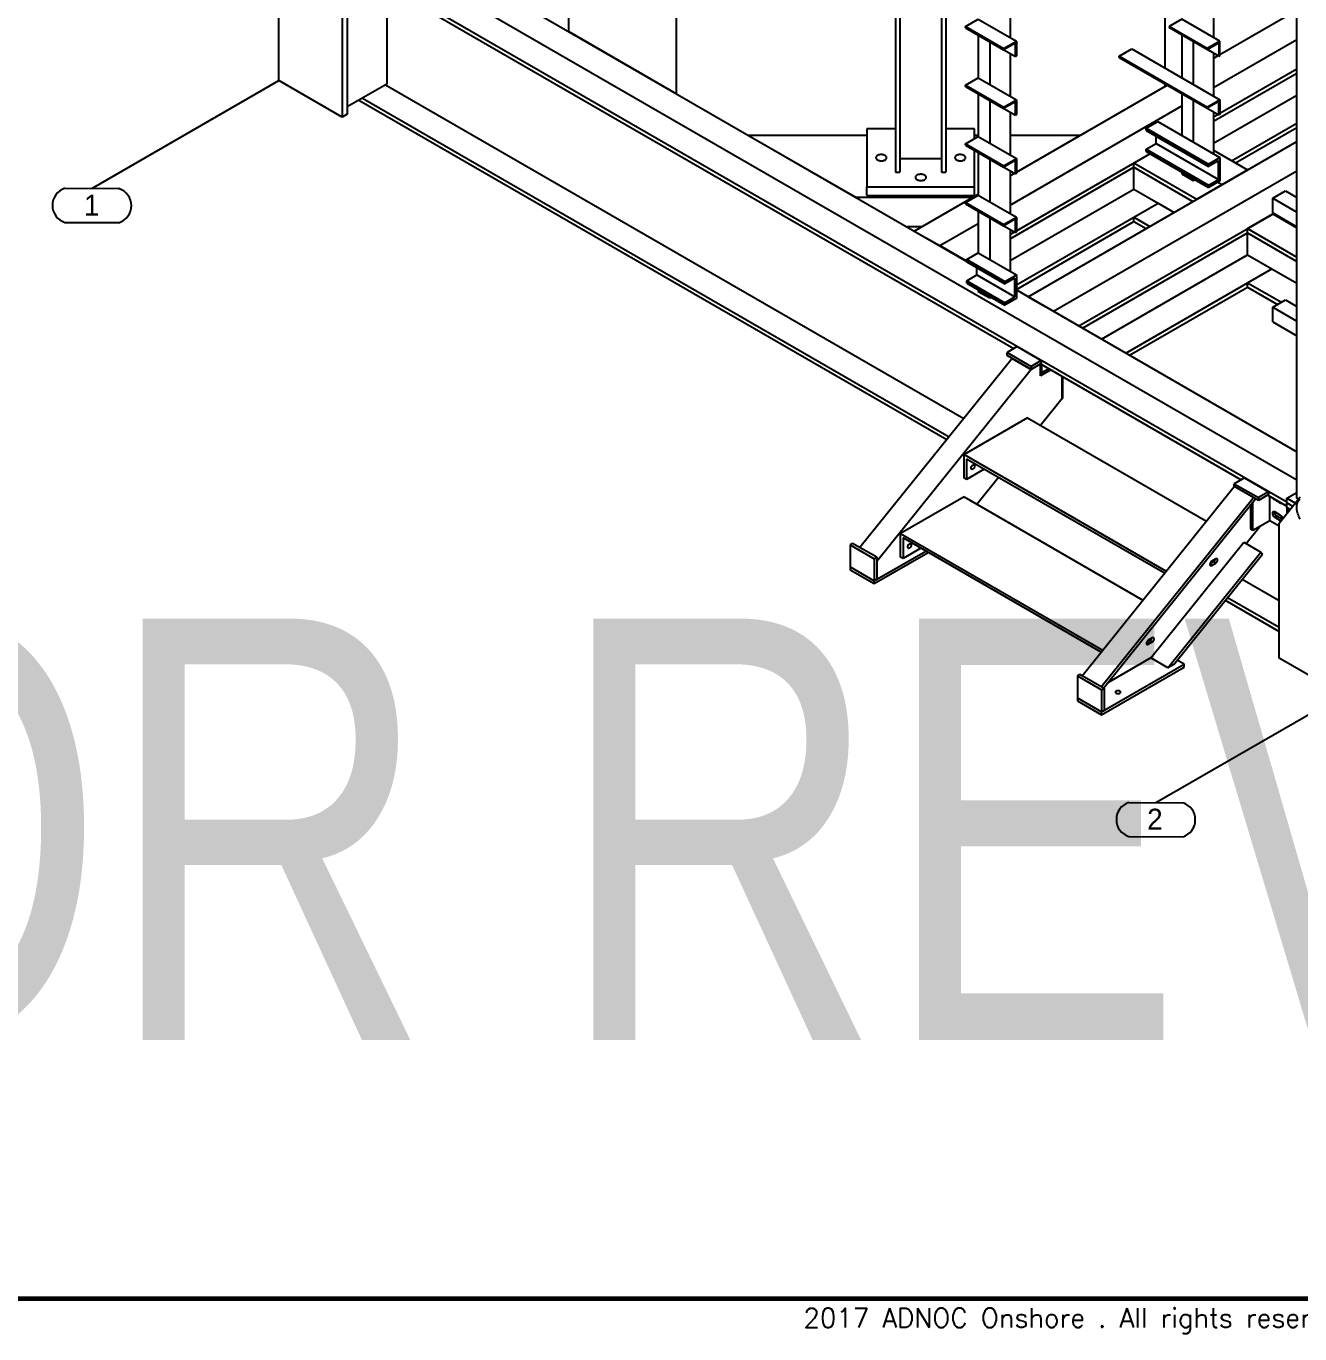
# Model space of a CAD drawing. Header units: millimetres. Extents: x 0 to 16187, y -20471 to 6290.
# Drawn here: x 1576 to 1842, y 5088.2 to 5361.3 of the extents above; entities that cross this region are included whole.
import ezdxf
from ezdxf.enums import TextEntityAlignment as Align

# ---------------------------------------------------------------- set-up
doc = ezdxf.new("R2018")
doc.units = ezdxf.units.MM
doc.layers.add('BORDER1', color=3, linetype='Continuous')
doc.layers.add('BORDER2', color=7, linetype='Continuous')
doc.styles.add('ROMANC', font='ROMANC', dxfattribs={"height": 5})
doc.styles.add('ROMANS', font='ROMANS.shx', dxfattribs={"width": 0.8})
doc.styles.add('ROMANT', font='ROMANT', dxfattribs={"height": 4})

# ---------------------------------------------------------------- blocks, each defined once
blk = doc.blocks.new('*U609')
at = {"layer": 'BORDER1', "color": 154, "true_color": 0x1859a9, "const_width": 1}
blk.add_lwpolyline([(1.81, 811), (1144, 811), (1144, 0), (0, 0), (0, 811)], close=True, dxfattribs=at)
at = {"layer": 'BORDER2', "color": 154, "true_color": 0x1859a9, "style": 'ROMANS'}
blk.add_text('2017 ADNOC Onshore . All rights reserved. Abu Dhabi Company for Onshore Petroleum Operations Ltd. Restricted Circulation', height=4, dxfattribs=at).set_placement((489.5, -2), align=Align.TOP_CENTER)
at = {"layer": 'BORDER2', "flags": 8}
for tag, height, style, p in [('REV-A', 3.24, 'ROMANS', (986.93, 140.25)), ('RE-A', 8.06, 'ROMANT', (1084.63, 7.17))]:
    blk.add_attdef(tag, text='', height=height, dxfattribs=dict(at, style=style)).set_placement(p, align=Align.CENTER)
at = {"layer": 'BORDER2', "style": 'ROMANS', "width": 3.830216}
blk.add_attdef('DATE-A', text='', height=3.24, dxfattribs=at).set_placement((995.51, 140.25), (1008.51, 140.25), align=Align.FIT)
at = {"layer": 'BORDER2'}
for tag, height, style, p in [('DRN-A', 3.24, 'ROMANS', (1018.38, 140.25)), ('CHD-A', 3.24, 'ROMANS', (1032.35, 140.25)), ('APD-A', 3.24, 'ROMANS', (1046.64, 140.25)), ('CONS_CONT_VEND', 4.2, 'ROMANC', (1061.39, 72.83))]:
    blk.add_attdef(tag, text='', height=height, dxfattribs=dict(at, style=style)).set_placement(p, align=Align.CENTER)
at = {"layer": 'BORDER2', "style": 'ROMANS', "width": 0.8}
for tag, p, height in [('1:X', (997.23, 122.55), 3.5), ('LOC', (1042.74, 122.55), 3.5), ('PROJ_NO', (1118.64, 122.55), 3.5), ('CONS_DRG_NO', (1011, 63), 3)]:
    blk.add_attdef(tag, p, '', height=height, dxfattribs=at)
at = {"layer": 'BORDER2', "lineweight": 30, "width": 0.8, "flags": 104}
blk.add_attdef('COMMENTS-A', text='', height=2.2, dxfattribs=at).set_placement((1055.21, 142.07), align=Align.MIDDLE_LEFT)
at = {"layer": 'BORDER2', "style": 'ROMANS', "width": 0.8}
for tag, p in [('PROJECT_TITLE_1', (1061.07, 55.35)), ('PROJECT_TITLE_2', (1061.07, 49.3))]:
    blk.add_attdef(tag, text='', height=3.5, dxfattribs=at).set_placement(p, align=Align.MIDDLE)
at = {"layer": 'BORDER2', "style": 'ROMANT', "width": 0.8}
for tag, p in [('DRG_TITLE_1', (1061.07, 36.31)), ('DRG_TITLE_2', (1061.07, 28.31)), ('DRG_TITLE_3', (1061.07, 20.31))]:
    blk.add_attdef(tag, text='', height=5, dxfattribs=at).set_placement(p, align=Align.CENTER)
at = {"layer": 'BORDER2', "style": 'ROMANT'}
for tag, p in [('AR', (995, 7.17)), ('PA', (1011.74, 7.17)), ('DC', (1028.45, 7.17)), ('TS', (1120.84, 7.17))]:
    blk.add_attdef(tag, p, '', height=8.06, dxfattribs=at)
for tag, p in [('SRNO', (1074.7, 7.17)), ('SH', (1115.8, 7.18))]:
    blk.add_attdef(tag, text='', height=8.06, dxfattribs=at).set_placement(p, align=Align.RIGHT)
at = {"layer": 'BORDER2', "style": 'ROMANS', "flags": 2}
blk.add_attdef('TB_VERSION', text='', height=2, dxfattribs=at).set_placement((1, -1), align=Align.TOP_LEFT)

msp = doc.modelspace()

# ---------------------------------------------------------------- linework, layer by layer
at = {"color": 7, "linetype": 'Continuous', "lineweight": 25}
for p, q in [((1841.37874, 5262.67796), (1841.37874, 5471.14103)), ((1757.58685, 5429.37916), (1757.58685, 5330.78186)), ((1758.48685, 5429.37916), (1758.48685, 5330.78186)), ((1767.18685, 5429.37916), (1767.18685, 5330.78186)), ((1768.08685, 5429.37916), (1768.08685, 5330.78186)), ((1813.82106, 5388.67899), (1813.82106, 5352.55619)), ((1711.85264, 5347.1504), (1711.85264, 5383.22946)), ((1628.75349, 5349.91756), (1628.75349, 5378.08822)), ((1659.49673, 5377.37482), (1772.45704, 5312.16422)), ((1654.44799, 5374.46024), (1841.37874, 5266.54742)), ((1642.01175, 5370.4344), (1642.01175, 5342.26374)), ((1643.07241, 5371.0467), (1643.07241, 5342.87604)), ((1648.63014, 5371.10167), (1782.27332, 5293.95111)), ((1649.39924, 5371.54567), (1839.25742, 5261.94288)), ((1689.35264, 5360.13937), (1689.35264, 5370.24049)), ((1651.29252, 5369.56471), (1651.29252, 5349.15233)), ((1823.98391, 5367.87858), (1823.98391, 5358.93742)), ((1825.30973, 5355.35017), (1841.37874, 5364.62661)), ((1772.19187, 5361.18856), (1774.84352, 5362.71933)), ((1774.84352, 5362.71933), (1782.79847, 5358.12703)), ((1781.47265, 5363.79086), (1781.47265, 5358.89241)), ((1817.35478, 5362.76433), (1814.70313, 5361.23356)), ((1825.30973, 5358.17203), (1817.35478, 5362.76433)), ((1825.30973, 5355.35017), (1836.32106, 5361.70687)), ((1689.35264, 5360.13937), (1711.85264, 5347.1504)), ((1772.19187, 5360.9436), (1772.19187, 5361.18856)), ((1772.19187, 5361.18856), (1780.14682, 5356.59627)), ((1772.19187, 5360.9436), (1780.14682, 5356.3513)), ((1774.63139, 5359.53484), (1774.63139, 5359.53529)), ((1774.63139, 5359.53484), (1782.58634, 5354.94254)), ((1774.84352, 5359.41238), (1774.84352, 5350.47121)), ((1822.65808, 5356.64127), (1814.70313, 5361.23356)), ((1814.70313, 5361.23356), (1814.70313, 5360.9886)), ((1822.65808, 5356.39631), (1814.70313, 5360.9886)), ((1817.14265, 5359.5803), (1817.14265, 5359.57984)), ((1825.0976, 5354.98754), (1817.14265, 5359.57984)), ((1817.35478, 5359.45738), (1817.35478, 5350.51622)), ((1777.23001, 5358.03469), (1777.23001, 5349.09353)), ((1780.14682, 5356.59627), (1782.79847, 5358.12703)), ((1782.58634, 5357.75961), (1780.14682, 5356.3513)), ((1780.14682, 5356.3513), (1780.14682, 5356.59627)), ((1782.58634, 5354.94254), (1782.58634, 5357.75961)), ((1782.79847, 5358.12703), (1782.79847, 5355.065)), ((1804.25563, 5355.01667), (1806.90728, 5356.54743)), ((1806.90728, 5356.54743), (1825.30973, 5345.92392)), ((1819.74127, 5358.07969), (1819.74127, 5349.13853)), ((1825.30973, 5358.17203), (1822.65808, 5356.64127)), ((1822.65808, 5356.39631), (1825.0976, 5357.80461)), ((1822.65808, 5356.64127), (1822.65808, 5356.39631)), ((1823.98391, 5348.46173), (1841.37874, 5358.50355)), ((1825.0976, 5357.80461), (1825.0976, 5354.98754)), ((1825.30973, 5355.11001), (1825.30973, 5358.17203)), ((1781.47265, 5355.58546), (1781.47265, 5346.6443)), ((1782.79847, 5355.065), (1782.58634, 5354.94254)), ((1804.25563, 5354.77171), (1804.25563, 5355.01667)), ((1804.25563, 5355.01667), (1822.65808, 5344.39316)), ((1804.25563, 5354.77171), (1822.65808, 5344.14819)), ((1806.69515, 5353.36294), (1806.69515, 5353.3634)), ((1806.69515, 5353.36294), (1825.0976, 5342.73943)), ((1823.98391, 5355.63047), (1823.98391, 5346.6893)), ((1823.98391, 5354.58479), (1824.88959, 5355.10763)), ((1825.0976, 5354.98754), (1825.30973, 5355.11001)), ((1817.14548, 5350.63705), (1817.35478, 5350.75788)), ((1823.98391, 5341.42006), (1841.37874, 5351.46188)), ((1825.30973, 5343.10405), (1841.37874, 5352.38049)), ((1589.72356, 5327.38606), (1628.75349, 5349.91756)), ((1642.01175, 5342.26374), (1628.75349, 5349.91756)), ((1651.29252, 5349.15233), (1643.07241, 5344.40696)), ((1651.08036, 5349.02985), (1771.8068, 5279.33596)), ((1772.19187, 5348.94045), (1774.84352, 5350.47121)), ((1772.19187, 5348.69549), (1772.19187, 5348.94045)), ((1772.19187, 5348.94045), (1780.14682, 5344.34815)), ((1772.19187, 5348.69549), (1780.14682, 5344.10319)), ((1774.84352, 5350.47121), (1782.79847, 5345.87892)), ((1782.79847, 5330.80894), (1814.28126, 5348.98357)), ((1813.82106, 5349.24924), (1813.82106, 5348.7179)), ((1813.82106, 5348.7179), (1814.28126, 5348.98357)), ((1645.50116, 5345.80905), (1768.26994, 5274.93614)), ((1646.27026, 5346.25304), (1768.75751, 5275.54266)), ((1774.63139, 5347.28672), (1774.63139, 5347.28718)), ((1774.63139, 5347.28672), (1782.58634, 5342.69443)), ((1774.84352, 5347.16426), (1774.84352, 5338.2231)), ((1777.23001, 5345.78657), (1777.23001, 5336.84541)), ((1780.14682, 5344.34815), (1782.79847, 5345.87892)), ((1782.58634, 5345.5115), (1780.14682, 5344.10319)), ((1782.58634, 5342.69443), (1782.58634, 5345.5115)), ((1782.79847, 5345.87892), (1782.79847, 5342.81689)), ((1817.35478, 5347.20927), (1817.35478, 5338.45183)), ((1819.74127, 5345.83158), (1819.74127, 5337.07414)), ((1822.65808, 5344.39316), (1825.30973, 5345.92392)), ((1825.0976, 5345.5565), (1822.65808, 5344.14819)), ((1823.98391, 5336.85669), (1841.37874, 5346.89851)), ((1825.0976, 5342.73943), (1825.0976, 5345.5565)), ((1825.30973, 5345.92392), (1825.30973, 5342.86189)), ((1643.07241, 5342.87604), (1642.01175, 5342.26374)), ((1780.14682, 5344.10319), (1780.14682, 5344.34815)), ((1781.47265, 5323.9205), (1817.35478, 5344.63481)), ((1781.47265, 5343.33735), (1781.47265, 5334.39619)), ((1782.79847, 5342.81689), (1782.58634, 5342.69443)), ((1822.65808, 5344.14819), (1822.65808, 5344.39316)), ((1823.98391, 5343.38235), (1823.98391, 5334.62491)), ((1823.98391, 5342.33867), (1824.88787, 5342.86051)), ((1825.30973, 5342.86189), (1825.0976, 5342.73943)), ((1751.58685, 5339.87414), (1751.58685, 5327.7511)), ((1757.58685, 5339.87414), (1751.58685, 5339.87414)), ((1774.08685, 5339.87414), (1768.08685, 5339.87414)), ((1774.08685, 5337.78628), (1774.08685, 5339.87414)), ((1809.93016, 5339.98259), (1812.31665, 5341.36028)), ((1809.93016, 5339.98259), (1822.92325, 5332.48184)), ((1809.93016, 5339.49267), (1809.93016, 5339.98259)), ((1812.31665, 5341.36028), (1825.30973, 5333.85953)), ((1827.75085, 5333.18377), (1841.37874, 5341.05098)), ((1828.54647, 5332.72447), (1841.37874, 5340.13237)), ((1726.88935, 5338.46989), (1749.38935, 5325.48092)), ((1751.58685, 5338.46989), (1726.88935, 5338.46989)), ((1772.19187, 5336.69234), (1774.84352, 5338.2231)), ((1774.84352, 5338.46989), (1774.08685, 5338.46989)), ((1774.84352, 5338.2231), (1782.79847, 5333.63081)), ((1796.06906, 5338.46989), (1781.47265, 5338.46989)), ((1782.79847, 5330.80894), (1796.06906, 5338.46989)), ((1785.23799, 5304.78593), (1841.37874, 5337.1953)), ((1809.93016, 5339.49267), (1822.92325, 5331.99192)), ((1811.99845, 5336.76727), (1811.99845, 5338.29867)), ((1817.30288, 5338.48179), (1817.35478, 5338.51175)), ((1772.19187, 5336.44737), (1772.19187, 5336.69234)), ((1772.19187, 5336.69234), (1780.14682, 5332.10004)), ((1772.19187, 5336.44737), (1780.14682, 5331.85508)), ((1774.08685, 5327.7511), (1774.08685, 5335.35343)), ((1774.63139, 5335.03861), (1774.63139, 5335.03907)), ((1774.63139, 5335.03861), (1782.58634, 5330.44632)), ((1774.84352, 5334.91615), (1774.84352, 5325.97499)), ((1782.79847, 5318.56282), (1810.67306, 5334.65448)), ((1807.33154, 5332.72546), (1810.67306, 5334.65448)), ((1809.93016, 5335.57327), (1811.99845, 5336.76727)), ((1809.93016, 5335.57327), (1822.92325, 5328.07252)), ((1809.93016, 5335.08335), (1809.93016, 5335.57327)), ((1809.93016, 5335.08335), (1822.92325, 5327.5826)), ((1811.99845, 5336.76727), (1824.99154, 5329.26652)), ((1823.98391, 5335.35838), (1831.09033, 5331.25593)), ((1758.48685, 5333.66108), (1767.18685, 5333.66108)), ((1777.23001, 5333.53846), (1777.23001, 5324.5973)), ((1780.14682, 5332.10004), (1782.79847, 5333.63081)), ((1782.58634, 5333.26338), (1780.14682, 5331.85508)), ((1780.14682, 5331.85508), (1780.14682, 5332.10004)), ((1781.47265, 5316.87883), (1807.33154, 5331.80685)), ((1782.58634, 5330.44632), (1782.58634, 5333.26338)), ((1782.79847, 5333.63081), (1782.79847, 5330.56878)), ((1807.33154, 5332.72546), (1820.48373, 5325.13287)), ((1807.33154, 5331.80685), (1807.33154, 5332.72546)), ((1807.33154, 5331.80685), (1819.68811, 5324.67356)), ((1807.33154, 5327.24348), (1807.33154, 5331.80685)), ((1822.92325, 5332.48184), (1825.30973, 5333.85953)), ((1824.99154, 5333.18592), (1822.92325, 5331.99192)), ((1822.92325, 5331.99192), (1822.92325, 5332.48184)), ((1824.99154, 5329.26652), (1824.99154, 5333.18592)), ((1825.30973, 5333.85953), (1825.30973, 5328.96029)), ((1757.58685, 5330.78186), (1758.48685, 5330.78186)), ((1767.18685, 5330.78186), (1768.08685, 5330.78186)), ((1781.47265, 5331.08924), (1781.47265, 5322.14808)), ((1781.47265, 5330.04356), (1782.37833, 5330.5664)), ((1782.79847, 5330.56878), (1782.58634, 5330.44632)), ((1790.54129, 5301.7244), (1841.37874, 5331.07224)), ((1817.35478, 5330.7972), (1817.35478, 5330.42931)), ((1817.35478, 5330.42931), (1819.74127, 5329.05162)), ((1819.74127, 5329.41952), (1819.74127, 5329.05162)), ((1819.74127, 5329.05162), (1820.05991, 5329.23557)), ((1822.92325, 5328.07252), (1824.99154, 5329.26652)), ((1825.30973, 5328.96029), (1822.92325, 5327.5826)), ((1825.78703, 5328.1944), (1831.09033, 5331.25593)), ((1751.58685, 5325.91388), (1751.58685, 5327.7511)), ((1751.58685, 5327.7511), (1774.08685, 5327.7511)), ((1761.47921, 5318.50159), (1774.84352, 5326.21665)), ((1773.56906, 5325.48092), (1774.84352, 5326.21665)), ((1774.08685, 5325.91388), (1774.08685, 5327.7511)), ((1781.47265, 5312.31546), (1807.33154, 5327.24348)), ((1807.33154, 5327.24348), (1812.3962, 5324.31972)), ((1820.48373, 5325.13287), (1825.78703, 5328.1944)), ((1822.92325, 5327.5826), (1822.92325, 5328.07252)), ((1824.88503, 5328.71511), (1825.78703, 5328.1944)), ((1836.3406, 5325.3554), (1838.99225, 5326.88617)), ((1838.99225, 5326.88617), (1841.37874, 5325.50848)), ((1773.56906, 5325.48092), (1749.38935, 5325.48092)), ((1751.58685, 5325.91388), (1774.08685, 5325.91388)), ((1772.19187, 5324.44422), (1774.84352, 5325.97499)), ((1772.19187, 5324.44422), (1780.14682, 5319.85193)), ((1772.19187, 5324.19926), (1772.19187, 5324.44422)), ((1772.19187, 5324.19926), (1780.14682, 5319.60697)), ((1774.84352, 5325.97499), (1782.79847, 5321.38269)), ((1782.79847, 5307.23332), (1812.3962, 5324.31972)), ((1807.33154, 5321.39596), (1812.3962, 5324.31972)), ((1812.3962, 5324.31972), (1815.73568, 5322.39188)), ((1836.3406, 5325.3554), (1841.37874, 5322.44695)), ((1836.3406, 5322.29338), (1836.3406, 5325.3554)), ((1774.63139, 5322.7905), (1774.63139, 5322.79096)), ((1774.63139, 5322.7905), (1782.58634, 5318.1982)), ((1774.84352, 5322.66804), (1774.84352, 5313.9106)), ((1777.23001, 5321.29035), (1777.23001, 5312.53291)), ((1780.14682, 5319.85193), (1782.79847, 5321.38269)), ((1782.58634, 5321.01527), (1780.14682, 5319.60697)), ((1782.58634, 5318.1982), (1782.58634, 5321.01527)), ((1782.79847, 5321.38269), (1782.79847, 5318.32067)), ((1795.84459, 5298.66287), (1836.55943, 5322.16705)), ((1807.33154, 5320.47735), (1807.33154, 5321.39596)), ((1807.33154, 5321.39596), (1810.67103, 5319.46811)), ((1831.09033, 5319.00981), (1836.39363, 5322.07134)), ((1836.3406, 5322.29338), (1841.37874, 5319.38492)), ((1836.39363, 5322.07134), (1836.55943, 5322.16705)), ((1836.39363, 5322.07134), (1841.37874, 5319.1935)), ((1584.05851, 5320.29801), (1595.40532, 5320.24853)), ((1762.96073, 5319.35686), (1759.99768, 5319.35686)), ((1761.47921, 5318.50159), (1766.78251, 5315.44006)), ((1766.78251, 5315.44006), (1774.84352, 5320.09359)), ((1780.14682, 5319.60697), (1780.14682, 5319.85193)), ((1781.47265, 5318.84113), (1781.47265, 5310.08369)), ((1781.47265, 5317.79744), (1782.37661, 5318.31928)), ((1782.79847, 5318.32067), (1782.58634, 5318.1982)), ((1782.79847, 5306.31471), (1807.33154, 5320.47735)), ((1796.64022, 5298.20357), (1831.09033, 5318.0912)), ((1807.33154, 5320.47735), (1809.8754, 5319.00881)), ((1831.09033, 5319.00981), (1841.37874, 5313.07044)), ((1831.09033, 5318.0912), (1831.09033, 5319.00981)), ((1831.09033, 5318.0912), (1841.37874, 5312.15183)), ((1831.09033, 5313.52782), (1831.09033, 5318.0912)), ((1766.78251, 5315.44006), (1772.08581, 5312.37853)), ((1772.08581, 5312.37853), (1774.84352, 5313.97053)), ((1772.45704, 5312.53291), (1774.84352, 5313.9106)), ((1772.45704, 5312.53291), (1780.41199, 5307.94061)), ((1772.45704, 5312.04299), (1772.45704, 5312.53291)), ((1774.84352, 5313.9106), (1782.79847, 5309.3183)), ((1800.59264, 5295.92188), (1831.09033, 5313.52782)), ((1831.09033, 5313.52782), (1836.15498, 5310.60406)), ((1772.45704, 5312.04299), (1780.41199, 5307.45069)), ((1774.52533, 5309.31759), (1774.52533, 5310.84899)), ((1805.6573, 5292.99812), (1836.15498, 5310.60406)), ((1831.09033, 5307.6803), (1836.15498, 5310.60406)), ((1836.15498, 5310.60406), (1841.37874, 5307.58846)), ((1772.45704, 5308.12359), (1774.52533, 5309.31759)), ((1772.45704, 5308.12359), (1780.41199, 5303.53129)), ((1772.45704, 5307.63367), (1772.45704, 5308.12359)), ((1772.45704, 5307.63367), (1780.41199, 5303.04137)), ((1774.52533, 5309.31759), (1782.48028, 5304.72529)), ((1780.41199, 5307.94061), (1782.79847, 5309.3183)), ((1782.48028, 5308.64469), (1780.41199, 5307.45069)), ((1780.41199, 5307.45069), (1780.41199, 5307.94061)), ((1782.48028, 5304.72529), (1782.48028, 5308.64469)), ((1782.79847, 5309.3183), (1782.79847, 5304.41906)), ((1831.09033, 5307.6803), (1838.13821, 5303.61165)), ((1831.09033, 5306.76169), (1831.09033, 5307.6803)), ((1774.84352, 5306.25598), (1774.84352, 5305.88809)), ((1774.84352, 5305.88809), (1777.23001, 5304.5104)), ((1777.23001, 5304.87829), (1777.23001, 5304.5104)), ((1777.23001, 5304.5104), (1777.54865, 5304.69434)), ((1780.41199, 5303.53129), (1782.48028, 5304.72529)), ((1782.79847, 5304.41906), (1780.41199, 5303.04137)), ((1782.79847, 5306.19424), (1841.37874, 5272.37657)), ((1785.23799, 5304.78593), (1790.54129, 5301.7244)), ((1806.45292, 5292.53882), (1831.09033, 5306.76169)), ((1831.09033, 5306.76169), (1837.34258, 5303.15235)), ((1780.41199, 5303.04137), (1780.41199, 5303.53129)), ((1790.54129, 5301.7244), (1795.84459, 5298.66287)), ((1836.3406, 5302.57392), (1838.99225, 5304.10468)), ((1836.3406, 5302.57392), (1841.37874, 5299.66546)), ((1836.3406, 5299.51189), (1836.3406, 5302.57392)), ((1838.99225, 5304.10468), (1841.37874, 5302.72699)), ((1836.3406, 5299.51189), (1841.37874, 5296.60343)), ((1782.97082, 5294.35376), (1780.8495, 5293.12915)), ((1782.97082, 5294.35376), (1788.00896, 5291.44531)), ((1781.91016, 5291.90444), (1750.1395, 5252.38204)), ((1780.8495, 5293.12915), (1785.88764, 5290.2207)), ((1780.8495, 5292.51675), (1780.8495, 5293.12915)), ((1785.88764, 5289.60829), (1780.8495, 5292.51675)), ((1781.91016, 5291.90444), (1785.88764, 5289.60829)), ((1788.00896, 5291.44531), (1785.88764, 5290.2207)), ((1788.00896, 5290.83291), (1785.88764, 5289.60829)), ((1787.85252, 5290.7426), (1785.88764, 5289.60829)), ((1787.85252, 5288.23173), (1787.85252, 5290.7426)), ((1787.85252, 5290.7303), (1829.73787, 5266.55041)), ((1788.00896, 5291.44531), (1788.00896, 5290.83291)), ((1788.03814, 5290.62315), (1788.03814, 5288.85935)), ((1785.88764, 5289.60829), (1753.64623, 5249.50029)), ((1785.88764, 5290.2207), (1785.88764, 5289.60829)), ((1789.5658, 5289.74125), (1787.85252, 5288.75219)), ((1790.01658, 5289.48102), (1787.85252, 5288.23173)), ((1789.44351, 5289.70079), (1789.5397, 5289.75632)), ((1789.44351, 5289.70079), (1789.46961, 5289.68572)), ((1792.36033, 5283.51735), (1792.36033, 5288.128)), ((1792.43988, 5288.08208), (1792.43988, 5283.50038)), ((1792.36033, 5283.51735), (1787.83339, 5277.88589)), ((1792.26599, 5283.4), (1792.43988, 5283.50038)), ((1785.12322, 5279.45043), (1771.86497, 5271.7966)), ((1785.12322, 5279.45043), (1822.49442, 5257.8765)), ((1771.86497, 5271.7966), (1814.08953, 5247.42089)), ((1771.86497, 5266.89736), (1771.86497, 5271.7966)), ((1813.75328, 5247.00259), (1772.3953, 5270.87805)), ((1772.3953, 5270.87805), (1772.3953, 5266.59121)), ((1776.10822, 5268.73463), (1772.3953, 5266.59121)), ((1772.3953, 5266.59121), (1771.86497, 5266.89736)), ((1779.09224, 5267.01198), (1774.57514, 5261.39275)), ((1830.43537, 5266.95307), (1828.31405, 5265.72846)), ((1830.43537, 5266.95307), (1835.4735, 5264.04461)), ((1796.54339, 5225.59365), (1828.31405, 5265.11605)), ((1828.31405, 5265.11605), (1828.31405, 5265.72846)), ((1828.31405, 5265.72846), (1833.35218, 5262.82)), ((1833.35218, 5262.2076), (1828.31405, 5265.11605)), ((1832.29152, 5262.8199), (1828.31405, 5265.11605)), ((1835.4735, 5264.04461), (1833.35218, 5262.82)), ((1835.4735, 5263.43221), (1833.35218, 5262.2076)), ((1835.30642, 5263.33575), (1839.25742, 5261.05489)), ((1835.4735, 5264.04461), (1835.4735, 5263.43221)), ((1839.25742, 5262.67796), (1841.37874, 5263.90258)), ((1771.86497, 5262.95729), (1758.60672, 5255.30346)), ((1771.86497, 5262.95729), (1809.23617, 5241.38336)), ((1800.52086, 5223.29751), (1832.29152, 5262.8199)), ((1800.96737, 5223.03974), (1832.73803, 5262.56214)), ((1831.79037, 5256.19153), (1831.79037, 5261.38326)), ((1832.21463, 5255.94661), (1832.21463, 5261.91104)), ((1833.35218, 5262.82), (1833.35218, 5262.2076)), ((1835.76784, 5257.99784), (1835.76784, 5263.06938)), ((1836.74895, 5262.39194), (1836.84514, 5262.44747)), ((1836.74895, 5262.39194), (1837.91568, 5261.7184)), ((1837.70355, 5257.46392), (1841.86608, 5262.67657)), ((1837.91568, 5261.7184), (1838.01187, 5261.77393)), ((1841.04372, 5261.64675), (1839.25742, 5262.67796)), ((1839.25742, 5261.69811), (1839.25742, 5262.67796)), ((1840.50816, 5260.97608), (1839.25742, 5261.69811)), ((1839.25742, 5260.71827), (1839.25742, 5261.69811)), ((1839.9726, 5260.3054), (1839.25742, 5260.71827)), ((1839.32106, 5259.48949), (1839.32106, 5260.68153)), ((1841.71307, 5262.48496), (1841.37874, 5262.67796)), ((1835.76784, 5257.99784), (1832.21463, 5255.94661)), ((1837.70355, 5256.88038), (1835.76784, 5257.99784)), ((1837.91568, 5259.1463), (1836.74895, 5259.81983)), ((1836.74895, 5258.7175), (1837.17322, 5258.96243)), ((1836.74895, 5258.7175), (1837.91568, 5258.04397)), ((1838.33994, 5258.28889), (1837.17322, 5258.96243)), ((1837.91568, 5258.04397), (1838.33994, 5258.28889)), ((1838.35542, 5258.28025), (1838.33994, 5258.28889)), ((1839.74532, 5260.02079), (1839.74532, 5260.43661)), ((1758.60672, 5255.30346), (1800.83128, 5230.92775)), ((1758.60672, 5250.40422), (1758.60672, 5255.30346)), ((1830.78629, 5253.2276), (1833.6278, 5256.76242)), ((1832.21463, 5255.94661), (1831.79037, 5256.19153)), ((1837.70355, 5229.29327), (1837.70355, 5257.46392)), ((1748.60809, 5253.26611), (1748.07776, 5252.95996)), ((1748.07776, 5252.95996), (1748.07776, 5248.36691)), ((1748.07776, 5252.95996), (1753.1159, 5250.0515)), ((1753.64623, 5250.35766), (1748.60809, 5253.26611)), ((1800.49503, 5230.50945), (1759.13705, 5254.38491)), ((1759.13705, 5254.38491), (1759.13705, 5250.09807)), ((1810.91365, 5229.31945), (1830.33978, 5253.48536)), ((1830.33978, 5253.48536), (1833.86648, 5251.44945)), ((1753.1159, 5245.45846), (1763.85784, 5251.65965)), ((1753.1159, 5244.84605), (1764.38826, 5251.35345)), ((1753.1159, 5250.0515), (1753.64623, 5250.35766)), ((1753.1159, 5250.0515), (1753.1159, 5245.45846)), ((1753.64623, 5245.76461), (1763.85784, 5251.65965)), ((1753.64623, 5250.35766), (1753.64623, 5245.76461)), ((1759.13705, 5250.09807), (1758.60672, 5250.40422)), ((1762.84996, 5252.24149), (1759.13705, 5250.09807)), ((1814.44035, 5227.28353), (1833.86648, 5251.44945)), ((1815.66011, 5227.98768), (1834.17142, 5251.01557)), ((1824.4472, 5250.01339), (1823.59867, 5249.52354)), ((1833.86648, 5251.44945), (1834.17142, 5251.01557)), ((1748.07776, 5248.36691), (1753.1159, 5245.45846)), ((1748.07776, 5248.36691), (1748.07776, 5247.75451)), ((1748.07776, 5247.75451), (1753.1159, 5244.84605)), ((1753.64623, 5249.50029), (1753.64623, 5245.76461)), ((1823.59867, 5248.66617), (1823.22744, 5248.88048)), ((1823.99642, 5249.41625), (1823.23605, 5248.9773)), ((1823.59867, 5248.66617), (1824.4472, 5249.15602)), ((1824.4472, 5249.15602), (1823.99642, 5249.41625)), ((1753.1159, 5245.45846), (1753.64623, 5245.76461)), ((1753.1159, 5244.84605), (1753.1159, 5245.45846)), ((1829.95353, 5245.76856), (1837.70355, 5241.29457)), ((1826.90424, 5241.97527), (1837.70355, 5235.74096)), ((1826.41667, 5241.36874), (1837.70355, 5234.85297)), ((1811.18895, 5233.52025), (1810.34042, 5233.0304)), ((1810.34042, 5232.17303), (1809.96919, 5232.38734)), ((1810.73817, 5232.92311), (1809.9778, 5232.48416)), ((1810.34042, 5232.17303), (1811.18895, 5232.66288)), ((1811.18895, 5232.66288), (1810.73817, 5232.92311)), ((1800.58044, 5218.05776), (1817.81617, 5228.00774)), ((1810.91365, 5229.31945), (1801.77409, 5224.04329)), ((1814.44035, 5227.28353), (1810.91365, 5229.31945)), ((1815.66011, 5227.98768), (1814.44035, 5227.28353)), ((1817.81617, 5228.00774), (1816.35452, 5228.85153)), ((1817.81617, 5227.39533), (1817.81617, 5228.00774)), ((1850.9618, 5221.63944), (1837.70355, 5229.29327)), ((1796.07264, 5225.86541), (1795.54231, 5225.55926)), ((1795.54231, 5225.55926), (1795.54231, 5220.96622)), ((1795.54231, 5225.55926), (1800.58044, 5222.6508)), ((1801.11077, 5222.95696), (1796.07264, 5225.86541)), ((1800.58044, 5217.44536), (1817.81617, 5227.39533)), ((1800.58044, 5222.6508), (1801.11077, 5222.95696)), ((1800.58044, 5222.6508), (1800.58044, 5218.05776)), ((1801.11077, 5222.95696), (1801.11077, 5218.36392)), ((1795.54231, 5220.96622), (1800.58044, 5218.05776)), ((1795.54231, 5220.96622), (1795.54231, 5220.35381)), ((1795.54231, 5220.35381), (1800.58044, 5217.44536)), ((1811.93186, 5199.10794), (1850.9618, 5221.63944)), ((1800.58044, 5218.05776), (1801.11077, 5218.36392)), ((1800.58044, 5217.44536), (1800.58044, 5218.05776)), ((1806.26682, 5192.01989), (1817.61363, 5191.9704))]:
    msp.add_line(p, q, dxfattribs=at)
at = {"ltscale": 0.2}
for p, q in [((1584.06512, 5327.4153), (1595.38199, 5327.35682)), ((1806.27343, 5199.13717), (1817.5903, 5199.0787))]:
    msp.add_line(p, q, dxfattribs=at)
at = {"color": 7, "linetype": 'Continuous', "lineweight": 25, "flags": 128}
for points in [[(1753.46185, 5333.81262), (1753.47503, 5333.71348), (1753.51428, 5333.61667), (1753.57866, 5333.52445), (1753.66668, 5333.43898), (1753.77626, 5333.36227), (1753.90485, 5333.29612), (1754.04942, 5333.24207), (1754.20658, 5333.2014), (1754.37266, 5333.17505), (1754.54376, 5333.16365), (1754.71587, 5333.16746), (1754.88495, 5333.18639), (1755.04705, 5333.21999), (1755.19836, 5333.26749), (1755.33534, 5333.32777), (1755.45478, 5333.39941), (1755.55387, 5333.48074), (1755.63029, 5333.56984), (1755.68226, 5333.66464), (1755.70855, 5333.7629), (1755.70855, 5333.86233), (1755.68226, 5333.9606), (1755.63029, 5334.05539), (1755.55387, 5334.1445), (1755.45478, 5334.22583), (1755.33534, 5334.29747), (1755.19836, 5334.35774), (1755.04705, 5334.40524), (1754.88495, 5334.43885), (1754.71587, 5334.45778), (1754.54376, 5334.46159), (1754.37266, 5334.45019), (1754.20658, 5334.42384), (1754.04942, 5334.38317), (1753.90485, 5334.32912), (1753.77626, 5334.26297), (1753.66668, 5334.18626), (1753.57866, 5334.10079), (1753.51428, 5334.00857), (1753.47503, 5333.91176), (1753.46185, 5333.81262)], [(1769.96185, 5333.81262), (1769.97503, 5333.71348), (1770.01428, 5333.61667), (1770.07866, 5333.52445), (1770.16668, 5333.43898), (1770.27626, 5333.36227), (1770.40485, 5333.29612), (1770.54942, 5333.24207), (1770.70658, 5333.2014), (1770.87266, 5333.17505), (1771.04376, 5333.16365), (1771.21587, 5333.16746), (1771.38495, 5333.18639), (1771.54705, 5333.21999), (1771.69836, 5333.26749), (1771.83534, 5333.32777), (1771.95478, 5333.39941), (1772.05387, 5333.48074), (1772.13029, 5333.56984), (1772.18226, 5333.66464), (1772.20855, 5333.7629), (1772.20855, 5333.86233), (1772.18226, 5333.9606), (1772.13029, 5334.05539), (1772.05387, 5334.1445), (1771.95478, 5334.22583), (1771.83534, 5334.29747), (1771.69836, 5334.35774), (1771.54705, 5334.40524), (1771.38495, 5334.43885), (1771.21587, 5334.45778), (1771.04376, 5334.46159), (1770.87266, 5334.45019), (1770.70658, 5334.42384), (1770.54942, 5334.38317), (1770.40485, 5334.32912), (1770.27626, 5334.26297), (1770.16668, 5334.18626), (1770.07866, 5334.10079), (1770.01428, 5334.00857), (1769.97503, 5333.91176), (1769.96185, 5333.81262)], [(1761.71185, 5329.69944), (1761.72503, 5329.60031), (1761.76428, 5329.50349), (1761.82866, 5329.41127), (1761.91668, 5329.3258), (1762.02626, 5329.2491), (1762.15485, 5329.18294), (1762.29942, 5329.1289), (1762.45658, 5329.08822), (1762.62266, 5329.06187), (1762.79376, 5329.05047), (1762.96587, 5329.05428), (1763.13495, 5329.07321), (1763.29705, 5329.10682), (1763.44836, 5329.15432), (1763.58534, 5329.2146), (1763.70478, 5329.28624), (1763.80387, 5329.36756), (1763.88029, 5329.45667), (1763.93226, 5329.55146), (1763.95855, 5329.64973), (1763.95855, 5329.74916), (1763.93226, 5329.84742), (1763.88029, 5329.94222), (1763.80387, 5330.03132), (1763.70478, 5330.11265), (1763.58534, 5330.18429), (1763.44836, 5330.24457), (1763.29705, 5330.29207), (1763.13495, 5330.32568), (1762.96587, 5330.34461), (1762.79376, 5330.34842), (1762.62266, 5330.33701), (1762.45658, 5330.31067), (1762.29942, 5330.26999), (1762.15485, 5330.21595), (1762.02626, 5330.14979), (1761.91668, 5330.07308), (1761.82866, 5329.98762), (1761.76428, 5329.8954), (1761.72503, 5329.79858), (1761.71185, 5329.69944)], [(1773.3499, 5268.9795), (1773.3592, 5269.08026), (1773.38666, 5269.18672), (1773.43089, 5269.29353), (1773.48967, 5269.39535), (1773.56006, 5269.48705), (1773.63852, 5269.56405), (1773.72113, 5269.62249), (1773.80373, 5269.65943), (1773.8822, 5269.67302), (1773.95259, 5269.66258), (1774.01137, 5269.62864), (1774.0556, 5269.57289), (1774.08305, 5269.49813), (1774.09236, 5269.40811), (1774.08305, 5269.30735), (1774.0556, 5269.20089), (1774.01137, 5269.09408), (1773.95259, 5268.99226), (1773.8822, 5268.90056), (1773.80373, 5268.82356), (1773.72113, 5268.76512), (1773.63852, 5268.72818), (1773.56006, 5268.71459), (1773.48967, 5268.72503), (1773.43089, 5268.75897), (1773.38666, 5268.81472), (1773.3592, 5268.88948), (1773.3499, 5268.9795)], [(1841.36283, 5260.80194), (1841.37213, 5261.05279), (1841.39996, 5261.29115), (1841.44613, 5261.51534), (1841.51032, 5261.72379), (1841.59207, 5261.91503), (1841.69082, 5262.08774), (1841.80586, 5262.24068), (1841.9364, 5262.37279), (1842.08151, 5262.48315)], [(1842.08151, 5258.29095), (1841.9364, 5258.56885), (1841.80586, 5258.85168), (1841.69082, 5259.13745), (1841.59207, 5259.42416), (1841.51032, 5259.70979), (1841.44613, 5259.99235), (1841.39996, 5260.26985), (1841.37213, 5260.54034), (1841.36283, 5260.80194)], [(1841.86608, 5262.67657), (1841.99947, 5262.82312), (1842.14802, 5262.94778)], [(1836.74895, 5259.81983), (1836.64972, 5259.86508), (1836.55482, 5259.88425), (1836.46841, 5259.87653), (1836.39425, 5259.84224), (1836.3356, 5259.78287), (1836.29502, 5259.70104), (1836.27427, 5259.60031), (1836.27427, 5259.48509), (1836.29502, 5259.3604), (1836.3356, 5259.23171), (1836.39425, 5259.10463), (1836.46841, 5258.98472), (1836.55482, 5258.87723), (1836.64972, 5258.78684), (1836.74895, 5258.7175)], [(1760.09164, 5252.48636), (1760.10095, 5252.58712), (1760.12841, 5252.69358), (1760.17264, 5252.80039), (1760.23142, 5252.90221), (1760.3018, 5252.99391), (1760.38027, 5253.07091), (1760.46288, 5253.12935), (1760.54548, 5253.16629), (1760.62395, 5253.17988), (1760.69433, 5253.16944), (1760.75312, 5253.1355), (1760.79734, 5253.07975), (1760.8248, 5253.00499), (1760.83411, 5252.91497), (1760.8248, 5252.81421), (1760.79734, 5252.70775), (1760.75312, 5252.60094), (1760.69433, 5252.49913), (1760.62395, 5252.40742), (1760.54548, 5252.33042), (1760.46288, 5252.27198), (1760.38027, 5252.23504), (1760.3018, 5252.22145), (1760.23142, 5252.23189), (1760.17264, 5252.26583), (1760.12841, 5252.32158), (1760.10095, 5252.39634), (1760.09164, 5252.48636)], [(1823.29112, 5249.15769), (1823.3407, 5249.13123), (1823.41108, 5249.1208), (1823.48955, 5249.13439), (1823.57216, 5249.17133), (1823.65476, 5249.22976), (1823.73323, 5249.30676), (1823.80361, 5249.39847), (1823.8624, 5249.50028), (1823.90662, 5249.6071), (1823.93408, 5249.71355), (1823.93478, 5249.71757)], [(1824.4472, 5249.15602), (1824.52981, 5249.21445), (1824.60827, 5249.29146), (1824.67866, 5249.38316), (1824.73744, 5249.48497), (1824.78167, 5249.59179), (1824.80912, 5249.69825), (1824.81843, 5249.79901), (1824.80912, 5249.88903), (1824.78167, 5249.96379), (1824.73744, 5250.01954), (1824.67866, 5250.05348), (1824.60827, 5250.06392), (1824.52981, 5250.05033), (1824.4472, 5250.01339)], [(1823.59867, 5249.52354), (1823.51607, 5249.46511), (1823.4376, 5249.3881), (1823.36721, 5249.2964), (1823.30843, 5249.19459), (1823.2642, 5249.08777), (1823.23675, 5248.98132), (1823.22744, 5248.88055), (1823.23675, 5248.79053), (1823.2642, 5248.71578), (1823.30843, 5248.66003), (1823.36721, 5248.62608), (1823.4376, 5248.61564), (1823.51607, 5248.62923), (1823.59867, 5248.66617)], [(1810.03296, 5232.66447), (1810.08244, 5232.63809), (1810.15283, 5232.62766), (1810.2313, 5232.64125), (1810.3139, 5232.67819), (1810.39651, 5232.73662), (1810.47497, 5232.81362), (1810.54536, 5232.90533), (1810.60414, 5233.00714), (1810.64837, 5233.11396), (1810.67583, 5233.22041), (1810.67653, 5233.22443)], [(1811.18895, 5232.66288), (1811.27155, 5232.72132), (1811.35002, 5232.79832), (1811.42041, 5232.89002), (1811.47919, 5232.99184), (1811.52342, 5233.09865), (1811.55087, 5233.20511), (1811.56018, 5233.30587), (1811.55087, 5233.39589), (1811.52342, 5233.47065), (1811.47919, 5233.5264), (1811.42041, 5233.56034), (1811.35002, 5233.57078), (1811.27155, 5233.55719), (1811.18895, 5233.52025)], [(1810.34042, 5233.0304), (1810.25781, 5232.97197), (1810.17935, 5232.89496), (1810.10896, 5232.80326), (1810.05018, 5232.70145), (1810.00595, 5232.59463), (1809.9785, 5232.48818), (1809.96919, 5232.38741), (1809.9785, 5232.29739), (1810.00595, 5232.22264), (1810.05018, 5232.16689), (1810.10896, 5232.13294), (1810.17935, 5232.1225), (1810.25781, 5232.13609), (1810.34042, 5232.17303)], [(1803.65636, 5222.40514), (1803.58306, 5222.35207), (1803.53205, 5222.29093), (1803.50589, 5222.22476), (1803.50589, 5222.1569), (1803.53205, 5222.09073), (1803.58306, 5222.02958), (1803.65636, 5221.97652), (1803.74827, 5221.93421), (1803.85419, 5221.90476), (1803.96881, 5221.88966), (1804.08637, 5221.88966), (1804.20098, 5221.90476), (1804.3069, 5221.93421), (1804.39882, 5221.97652), (1804.47212, 5222.02958), (1804.52313, 5222.09073), (1804.54929, 5222.1569), (1804.54929, 5222.22476), (1804.52313, 5222.29093), (1804.47212, 5222.35207), (1804.39882, 5222.40514), (1804.3069, 5222.44745), (1804.20098, 5222.4769), (1804.08637, 5222.492), (1803.96881, 5222.492), (1803.85419, 5222.4769), (1803.74827, 5222.44745), (1803.65636, 5222.40514)]]:
    msp.add_lwpolyline(points, dxfattribs=at)
at = {"ltscale": 0.2}
for centre, radius, start, end in [((1585.21275, 5323.85559), 3.74013, 107.868979, 252.024554), ((1594.22385, 5323.79884), 3.74173, 287.9650883, 71.9696973), ((1807.42106, 5195.57746), 3.74013, 107.868979, 252.024554), ((1816.43215, 5195.52071), 3.74173, 287.9650883, 71.9696973)]:
    msp.add_arc(centre, radius, start, end, dxfattribs=at)
at = {"color": 7, "linetype": 'Continuous', "lineweight": 25}
for centre, radius, start, end in [((1789.94515, 5290.50879), 0.95106, 213.9456151, 238.16628), ((1837.2506, 5263.19994), 0.95106, 213.9456151, 238.16628), ((1838.12069, 5262.01259), 0.35857, 235.1278935, 283.2708073), ((1837.71751, 5259.82454), 1.01956, 179.1252824, 237.7341634), ((1837.35791, 5258.27272), 1.03646, 3.0142706, 57.4420789), ((1838.14215, 5258.40226), 0.42386, 237.7034108, 266.336252), ((1823.55652, 5250.10176), 0.81452, 302.6887608, 350.1550764), ((1810.29826, 5233.60862), 0.81452, 302.6887608, 350.1550764)]:
    msp.add_arc(centre, radius, start, end, dxfattribs=at)

# ---------------------------------------------------------------- block references
at = {"layer": 'BORDER1'}
ref = msp.add_blockref('*U609', (30, 5095.49056), dxfattribs=at)
lines = msp.add_mtext('\\W0.80000;ISSUED FOR REVIEW\\P', dxfattribs={"layer": 'BORDER2', "insert": (1085.20997, 5237.56499), "char_height": 88, "attachment_point": 1})
ref.add_attrib('COMMENTS-A', '', (1085.20997, 5237.56499), dxfattribs={"flags": 104}).embed_mtext(lines)
msp.add_blockref('*U609', (1420.17862, 5095.49056), dxfattribs=at)

# ---------------------------------------------------------------- texts
at = {"color": 7, "linetype": 'Continuous', "lineweight": 25}
for s, p in [('1', (1588.05161, 5321.72188)), ('2', (1810.1063, 5193.48121))]:
    msp.add_text(s, height=4.36629, rotation=359.9536776, dxfattribs=at).set_placement(p)

doc.saveas('drawing.dxf')
